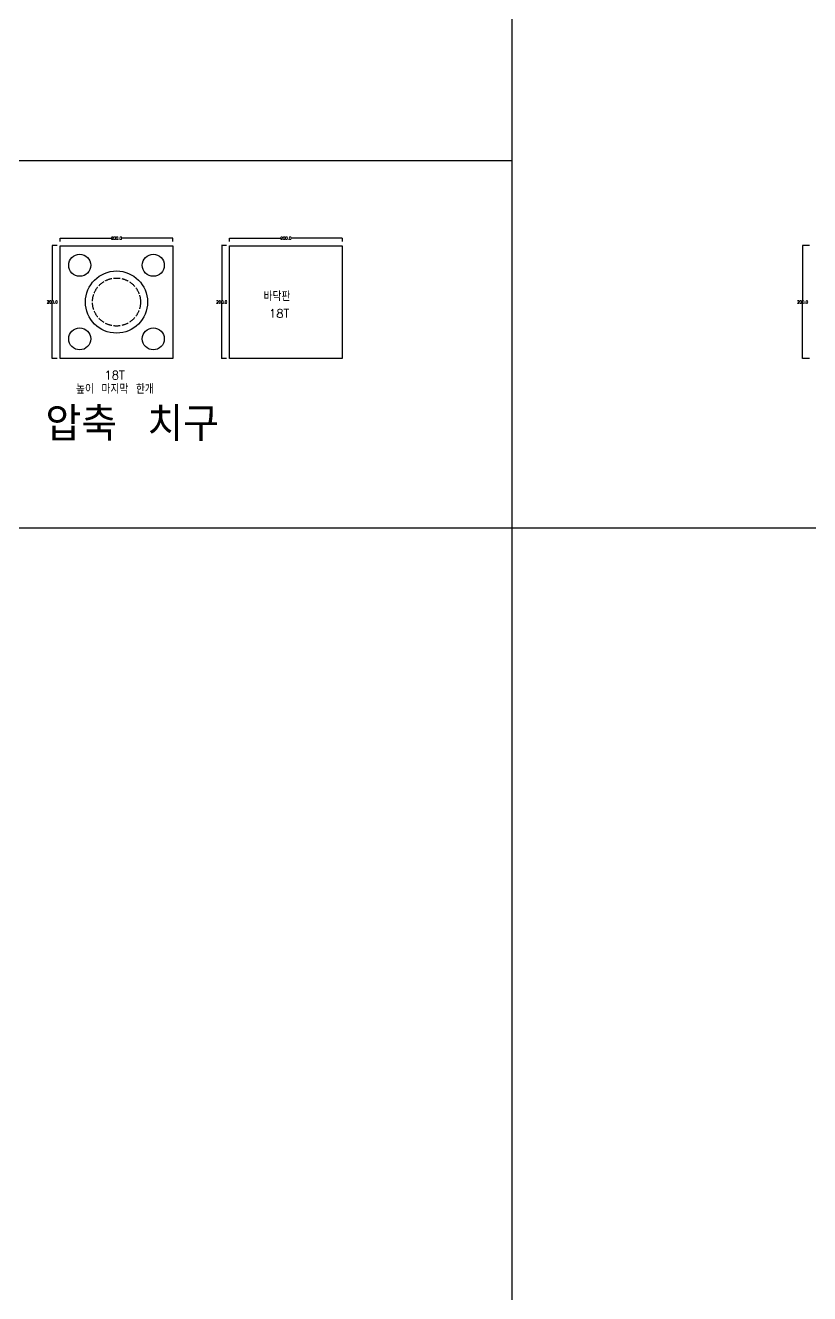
# Model space of a CAD drawing. Header units: millimetres. Extents: x 37110 to 56310, y -3510 to 5490.
# Drawn here: x 49049 to 50437, y -1265 to 980 of the extents above; entities that cross this region are included whole.
import ezdxf

# ---------------------------------------------------------------- set-up
doc = ezdxf.new("R2010")
doc.units = ezdxf.units.MM
doc.linetypes.add('ACAD_ISO02W100', pattern=[15, 12, -3])
for name, color, linetype in [('TEXT', 3, 'Continuous'), ('볼트 구멍', 7, 'Continuous'), ('치구', 7, 'Continuous'), ('치수', 7, 'Continuous')]:
    doc.layers.add(name, color=color, linetype=linetype)
doc.styles.get("Standard").update_dxf_attribs({"font": 'txt.shx', "bigfont": 'whgtxt.shx'})
doc.dimstyles.get("Standard").update_dxf_attribs({"dimtxt": 7, "dimasz": 0.18, "dimexe": 0.18, "dimexo": 0.0625, "dimgap": 0.09, "dimtad": 0, "dimtih": 1, "dimtoh": 1, "dimdec": 1, "dimzin": 0, "dimdsep": 46, "dimtxsty": 'Standard', "dimcen": 0.09, "dimadec": 0, "dimazin": 0, "dimtfac": 1, "dimtdec": 1, "dimtofl": 0, "dimtmove": 0, "dimatfit": 3, "dimfxl": 0, "dimtolj": 1, "dimtzin": 0, "dimarcsym": 0})

# ---------------------------------------------------------------- blocks, each defined once
blk = doc.blocks.new('*D1639')
at = {"layer": 'Defpoints', "color": 0, "linetype": 'Continuous'}
for p in [(49110, 597.1), (49310, 603), (49310, 597.1)]:
    blk.add_point(p, dxfattribs=at)
at = {"layer": '치수', "color": 0, "linetype": 'Continuous', "lineweight": -2}
for p, q in [((49110, 597.2), (49110, 603.2)), ((49110.2, 603), (49201.2, 603)), ((49309.8, 603), (49218.8, 603)), ((49310, 597.2), (49310, 603.2))]:
    blk.add_line(p, q, dxfattribs=at)
at = {"layer": '치수', "color": 0, "linetype": 'Continuous'}
for points in [[(49110.2, 603), (49110.2, 603), (49110, 603)], [(49309.8, 603), (49309.8, 603), (49310, 603)]]:
    blk.add_solid(points, dxfattribs=at)
at = {"layer": '치수', "color": 0, "linetype": 'Continuous', "insert": (49210, 603), "char_height": 5, "attachment_point": 5}
blk.add_mtext('\\A1;200.0', dxfattribs=at)
blk = doc.blocks.new('*D1640')
at = {"layer": 'Defpoints', "color": 0, "linetype": 'Continuous'}
for p in [(49105.1, 590), (49096.2, 390), (49105.1, 390)]:
    blk.add_point(p, dxfattribs=at)
at = {"layer": '치수', "color": 0, "linetype": 'Continuous', "lineweight": -2}
for p, q in [((49105, 590), (49096, 590)), ((49096.2, 589.8), (49096.2, 492.6)), ((49096.2, 390.2), (49096.2, 487.4)), ((49105, 390), (49096, 390))]:
    blk.add_line(p, q, dxfattribs=at)
at = {"layer": '치수', "color": 0, "linetype": 'Continuous'}
for points in [[(49096.2, 589.8), (49096.2, 589.8), (49096.2, 590)], [(49096.2, 390.2), (49096.2, 390.2), (49096.2, 390)]]:
    blk.add_solid(points, dxfattribs=at)
at = {"layer": '치수', "color": 0, "linetype": 'Continuous', "insert": (49096.2, 490), "char_height": 5, "attachment_point": 5}
blk.add_mtext('\\A1;200.0', dxfattribs=at)
blk = doc.blocks.new('*D2564')
at = {"layer": 'Defpoints', "color": 0, "linetype": 'Continuous'}
for p in [(49410, 597.1), (49610, 603), (49610, 597.1)]:
    blk.add_point(p, dxfattribs=at)
at = {"layer": '치수', "color": 0, "linetype": 'Continuous', "lineweight": -2}
for p, q in [((49410, 597.2), (49410, 603.2)), ((49410.2, 603), (49501.2, 603)), ((49609.8, 603), (49518.8, 603)), ((49610, 597.2), (49610, 603.2))]:
    blk.add_line(p, q, dxfattribs=at)
at = {"layer": '치수', "color": 0, "linetype": 'Continuous'}
for points in [[(49410.2, 603), (49410.2, 603), (49410, 603)], [(49609.8, 603), (49609.8, 603), (49610, 603)]]:
    blk.add_solid(points, dxfattribs=at)
at = {"layer": '치수', "color": 0, "linetype": 'Continuous', "insert": (49510, 603), "char_height": 5, "attachment_point": 5}
blk.add_mtext('\\A1;200.0', dxfattribs=at)
blk = doc.blocks.new('*D2565')
at = {"layer": 'Defpoints', "color": 0, "linetype": 'Continuous'}
for p in [(49405.1, 590), (49396.2, 390), (49405.1, 390)]:
    blk.add_point(p, dxfattribs=at)
at = {"layer": '치수', "color": 0, "linetype": 'Continuous', "lineweight": -2}
for p, q in [((49405, 590), (49396, 590)), ((49396.2, 589.8), (49396.2, 492.6)), ((49396.2, 390.2), (49396.2, 487.4)), ((49405, 390), (49396, 390))]:
    blk.add_line(p, q, dxfattribs=at)
at = {"layer": '치수', "color": 0, "linetype": 'Continuous'}
for points in [[(49396.2, 589.8), (49396.2, 589.8), (49396.2, 590)], [(49396.2, 390.2), (49396.2, 390.2), (49396.2, 390)]]:
    blk.add_solid(points, dxfattribs=at)
at = {"layer": '치수', "color": 0, "linetype": 'Continuous', "insert": (49396.2, 490), "char_height": 5, "attachment_point": 5}
blk.add_mtext('\\A1;200.0', dxfattribs=at)
blk = doc.blocks.new('*D2658')
at = {"layer": 'Defpoints', "color": 0, "linetype": 'Continuous'}
for p in [(50436.9, 590), (50424.8, 390), (50436.9, 390)]:
    blk.add_point(p, dxfattribs=at)
at = {"layer": '치수', "color": 0, "linetype": 'Continuous', "lineweight": -2}
for p, q in [((50436.8, 590), (50424.6, 590)), ((50424.8, 589.8), (50424.8, 492.6)), ((50424.8, 390.2), (50424.8, 487.4)), ((50436.8, 390), (50424.6, 390))]:
    blk.add_line(p, q, dxfattribs=at)
at = {"layer": '치수', "color": 0, "linetype": 'Continuous'}
for points in [[(50424.8, 589.8), (50424.8, 589.8), (50424.8, 590)], [(50424.8, 390.2), (50424.8, 390.2), (50424.8, 390)]]:
    blk.add_solid(points, dxfattribs=at)
at = {"layer": '치수', "color": 0, "linetype": 'Continuous', "insert": (50424.8, 490), "char_height": 5, "attachment_point": 5}
blk.add_mtext('\\A1;200.0', dxfattribs=at)

msp = doc.modelspace()

# ---------------------------------------------------------------- linework, layer by layer
at = {"color": 6}
for p, q in [((49910, 5490), (49910, -3510)), ((56310, 90), (37110, 90))]:
    msp.add_line(p, q, dxfattribs=at)
at = {"color": 1}
msp.add_line((49910, 740), (46710, 740), dxfattribs=at)
at = {"layer": '볼트 구멍', "color": 3}
msp.add_circle((49210, 490), 55, dxfattribs=at)
at = {"layer": '볼트 구멍', "color": 4, "linetype": 'ACAD_ISO02W100'}
msp.add_circle((49210, 490), 42.5, dxfattribs=at)
at = {"layer": '치구'}
for points in [[(49110.25, 390.25), (49110.25, 589.75), (49309.75, 589.75), (49309.75, 390.25)], [(49410.25, 390.25), (49410.25, 589.75), (49609.75, 589.75), (49609.75, 390.25)]]:
    msp.add_lwpolyline(points, close=True, dxfattribs=at)
for centre in [(49144.85, 555.15), (49275.15, 555.15), (49144.85, 424.85), (49275.15, 424.85)]:
    msp.add_circle(centre, 19.5, dxfattribs=at)

# ---------------------------------------------------------------- texts
at = {"layer": 'TEXT', "color": 1}
for s, p in [('바닥판', (49470.355, 491.889)), ('18T', (49479.961, 462.367)), ('18T', (49188.598, 353.057)), ('높이 마지막 한개', (49138.245, 327.894))]:
    msp.add_text(s, height=15, dxfattribs=at).set_placement(p)
at = {"layer": 'TEXT', "color": 3}
msp.add_text('압축 치구', height=60, dxfattribs=at).set_placement((49084.075, 244.13))

# ---------------------------------------------------------------- dimensions: what is measured, and where the dimension line sits
at = {"layer": '치수', "color": 4, "linetype": 'Continuous'}
for base, p1, p2, picture, middle in [((49310, 602.99), (49110, 597.107), (49310, 597.107), '*D1639', (49210, 602.99)), ((49610, 602.99), (49410, 597.107), (49610, 597.107), '*D2564', (49510, 602.99))]:
    dim = msp.add_linear_dim(base=base, p1=p1, p2=p2, dimstyle='Standard', override={"dimtxt": 5}, dxfattribs=at)
    dim.commit()
    dim.dimension.update_dxf_attribs({"geometry": picture, "text_midpoint": middle})
for base, p1, p2, picture, middle in [((49096.204, 390), (49105.109, 590), (49105.109, 390), '*D1640', (49096.204, 490)), ((49396.204, 390), (49405.109, 590), (49405.109, 390), '*D2565', (49396.204, 490)), ((50424.782, 390), (50436.852, 590), (50436.852, 390), '*D2658', (50424.782, 490))]:
    dim = msp.add_linear_dim(base=base, p1=p1, p2=p2, angle=90, dimstyle='Standard', override={"dimtxt": 5}, dxfattribs=at)
    dim.commit()
    dim.dimension.update_dxf_attribs({"geometry": picture, "text_midpoint": middle})

doc.saveas('drawing.dxf')
